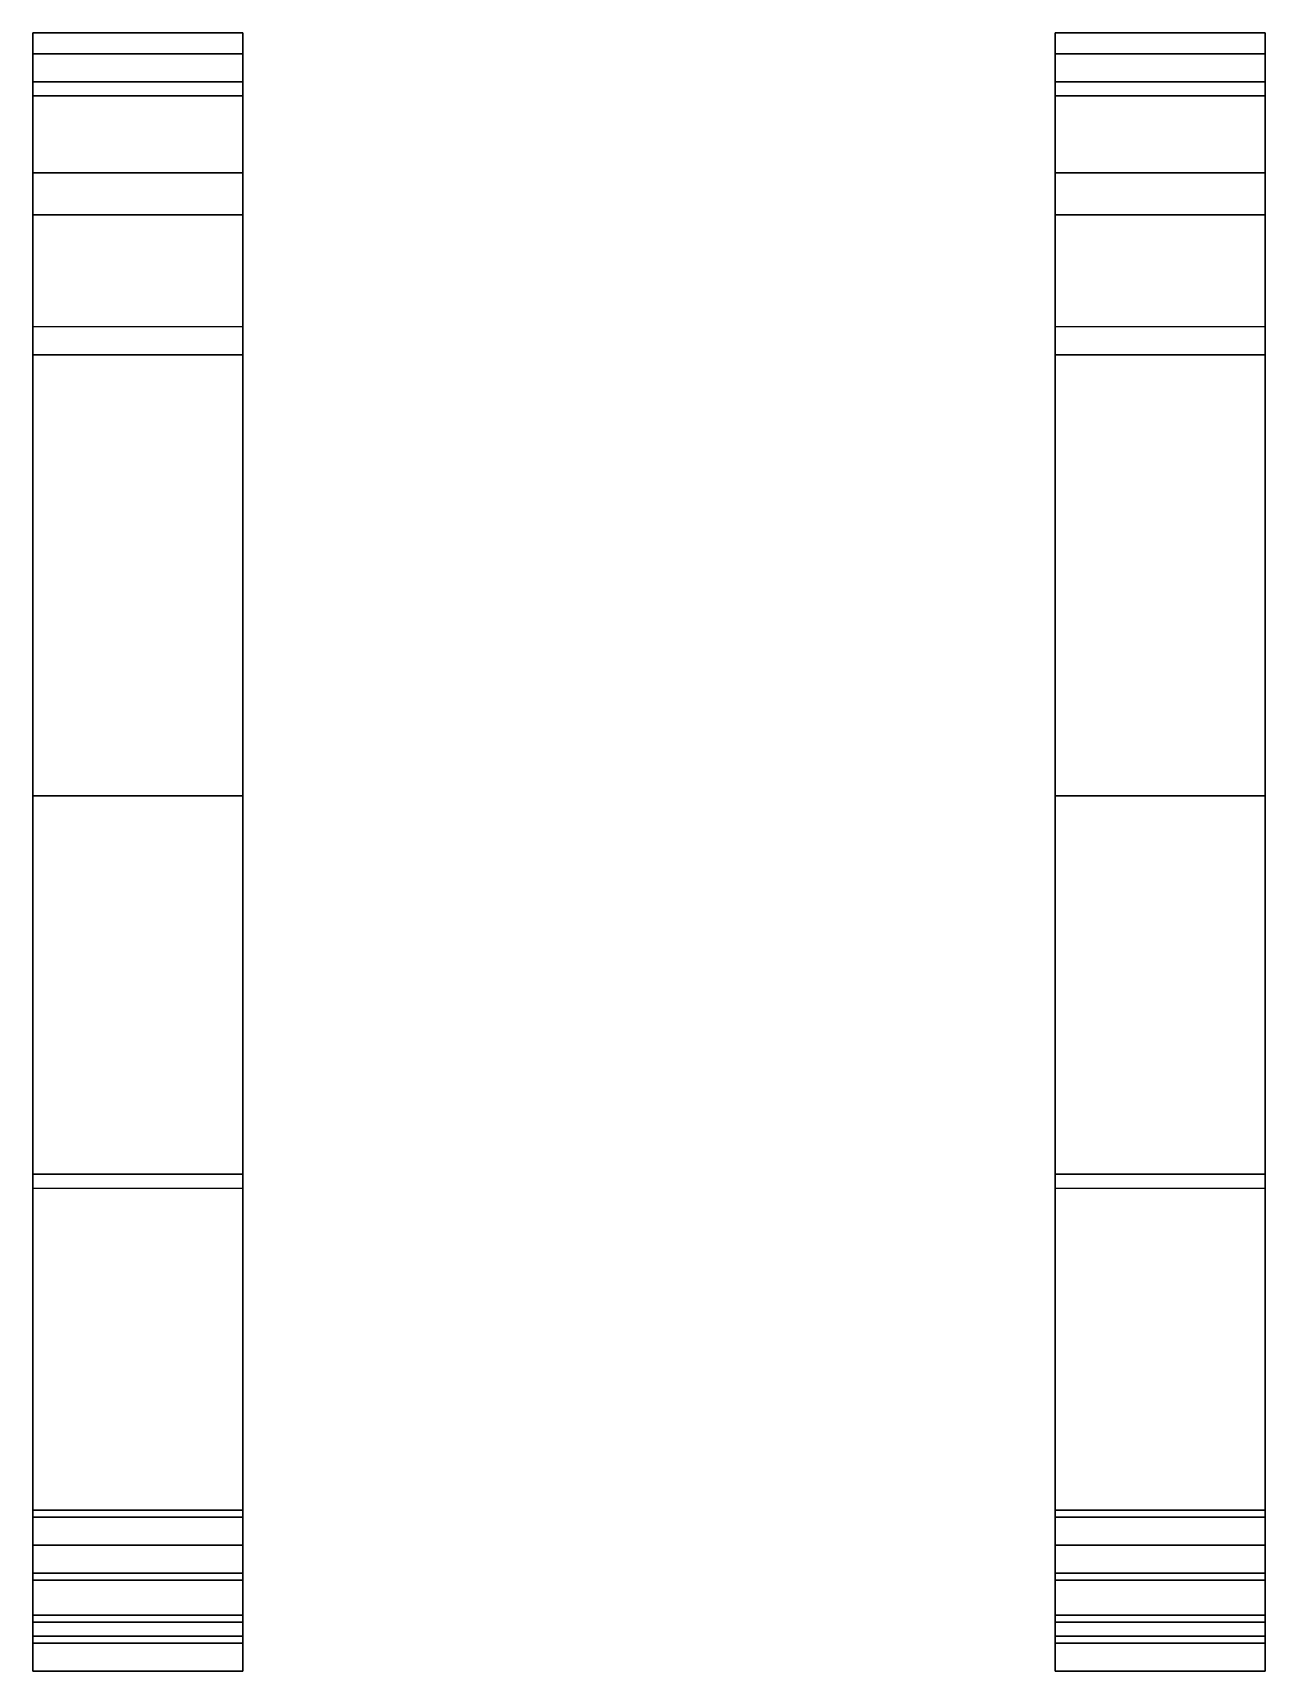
# Model space of a CAD drawing. Extents: x -0.88 to 0.88, y -0.12 to 2.22.
import ezdxf

# ---------------------------------------------------------------- set-up
doc = ezdxf.new("R2010")
doc.units = 0
doc.layers.add('TRACKS', color=3, linetype='CONTINUOUS')

msp = doc.modelspace()

# ---------------------------------------------------------------- linework, layer by layer
at = {"layer": 'TRACKS'}
for points in [[(-0.58, 2.15, 0.52), (-0.58, 2.22, 0.39), (-0.88, 2.22, 0.39), (-0.88, 2.15, 0.52)], [(-0.88, 2.15, 0.52), (-0.88, 2.22, 0.39), (-0.88, 2.19, 0.37), (-0.88, 2.13, 0.49)], [(-0.58, 2.22, 0.22), (-0.58, 2.15, 0.11), (-0.88, 2.15, 0.11), (-0.88, 2.22, 0.22)], [(-0.88, 2.22, 0.22), (-0.88, 2.15, 0.11), (-0.88, 2.13, 0.15), (-0.88, 2.19, 0.25)], [(-0.58, 2.22, 0.39), (-0.58, 2.22, 0.22), (-0.88, 2.22, 0.22), (-0.88, 2.22, 0.39)], [(-0.88, 2.22, 0.39), (-0.88, 2.22, 0.22), (-0.88, 2.19, 0.25), (-0.88, 2.19, 0.37)], [(-0.58, 2.19, 0.37), (-0.58, 2.22, 0.39), (-0.58, 2.15, 0.52), (-0.58, 2.13, 0.49)], [(-0.58, 2.13, 0.15), (-0.58, 2.15, 0.11), (-0.58, 2.22, 0.22), (-0.58, 2.19, 0.25)], [(-0.58, 2.19, 0.25), (-0.58, 2.22, 0.22), (-0.58, 2.22, 0.39), (-0.58, 2.19, 0.37)], [(0.58, 2.15, 0.52), (0.58, 2.22, 0.39), (0.58, 2.19, 0.37), (0.58, 2.13, 0.49)], [(0.88, 2.15, 0.52), (0.88, 2.22, 0.39), (0.58, 2.22, 0.39), (0.58, 2.15, 0.52)], [(0.58, 2.22, 0.39), (0.58, 2.22, 0.22), (0.58, 2.19, 0.25), (0.58, 2.19, 0.37)], [(0.88, 2.22, 0.39), (0.88, 2.22, 0.22), (0.58, 2.22, 0.22), (0.58, 2.22, 0.39)], [(0.58, 2.22, 0.22), (0.58, 2.15, 0.11), (0.58, 2.13, 0.15), (0.58, 2.19, 0.25)], [(0.88, 2.22, 0.22), (0.88, 2.15, 0.11), (0.58, 2.15, 0.11), (0.58, 2.22, 0.22)], [(0.88, 2.19, 0.37), (0.88, 2.22, 0.39), (0.88, 2.15, 0.52), (0.88, 2.13, 0.49)], [(0.88, 2.19, 0.25), (0.88, 2.22, 0.22), (0.88, 2.22, 0.39), (0.88, 2.19, 0.37)], [(0.88, 2.13, 0.15), (0.88, 2.15, 0.11), (0.88, 2.22, 0.22), (0.88, 2.19, 0.25)], [(-0.88, 2.13, 0.49), (-0.88, 2.19, 0.37), (-0.58, 2.19, 0.37), (-0.58, 2.13, 0.49)], [(-0.88, 2.19, 0.25), (-0.88, 2.13, 0.15), (-0.58, 2.13, 0.15), (-0.58, 2.19, 0.25)], [(-0.88, 2.19, 0.37), (-0.88, 2.19, 0.25), (-0.58, 2.19, 0.25), (-0.58, 2.19, 0.37)], [(0.58, 2.13, 0.49), (0.58, 2.19, 0.37), (0.88, 2.19, 0.37), (0.88, 2.13, 0.49)], [(0.58, 2.19, 0.37), (0.58, 2.19, 0.25), (0.88, 2.19, 0.25), (0.88, 2.19, 0.37)], [(0.58, 2.19, 0.25), (0.58, 2.13, 0.15), (0.88, 2.13, 0.15), (0.88, 2.19, 0.25)], [(-0.88, 2.15, 0.11), (-0.88, 2.02, 0.03), (-0.88, 2.02, 0.08), (-0.88, 2.13, 0.15)], [(-0.58, 2.15, 0.11), (-0.58, 2.02, 0.03), (-0.88, 2.02, 0.03), (-0.88, 2.15, 0.11)], [(-0.58, 1.96, 0.6), (-0.58, 2.15, 0.52), (-0.88, 2.15, 0.52), (-0.88, 1.96, 0.6)], [(-0.88, 1.96, 0.6), (-0.88, 2.15, 0.52), (-0.88, 2.13, 0.49), (-0.88, 1.96, 0.56)], [(-0.88, 2.13, 0.15), (-0.88, 2.02, 0.08), (-0.58, 2.02, 0.08), (-0.58, 2.13, 0.15)], [(-0.88, 1.96, 0.56), (-0.88, 2.13, 0.49), (-0.58, 2.13, 0.49), (-0.58, 1.96, 0.56)], [(-0.58, 2.02, 0.08), (-0.58, 2.02, 0.03), (-0.58, 2.15, 0.11), (-0.58, 2.13, 0.15)], [(-0.58, 2.13, 0.49), (-0.58, 2.15, 0.52), (-0.58, 1.96, 0.6), (-0.58, 1.96, 0.56)], [(0.88, 1.96, 0.6), (0.88, 2.15, 0.52), (0.58, 2.15, 0.52), (0.58, 1.96, 0.6)], [(0.58, 1.96, 0.6), (0.58, 2.15, 0.52), (0.58, 2.13, 0.49), (0.58, 1.96, 0.56)], [(0.88, 2.15, 0.11), (0.88, 2.02, 0.03), (0.58, 2.02, 0.03), (0.58, 2.15, 0.11)], [(0.58, 2.15, 0.11), (0.58, 2.02, 0.03), (0.58, 2.02, 0.08), (0.58, 2.13, 0.15)], [(0.58, 1.96, 0.56), (0.58, 2.13, 0.49), (0.88, 2.13, 0.49), (0.88, 1.96, 0.56)], [(0.58, 2.13, 0.15), (0.58, 2.02, 0.08), (0.88, 2.02, 0.08), (0.88, 2.13, 0.15)], [(0.88, 2.13, 0.49), (0.88, 2.15, 0.52), (0.88, 1.96, 0.6), (0.88, 1.96, 0.56)], [(0.88, 2.02, 0.08), (0.88, 2.02, 0.03), (0.88, 2.15, 0.11), (0.88, 2.13, 0.15)], [(-0.88, 2.02, 0.08), (-0.88, 1.76, 0.06), (-0.58, 1.76, 0.06), (-0.58, 2.02, 0.08)], [(-0.88, 2.02, 0.03), (-0.88, 1.8, 0.01), (-0.88, 1.76, 0.06), (-0.88, 2.02, 0.08)], [(-0.58, 2.02, 0.03), (-0.58, 1.8, 0.01), (-0.88, 1.8, 0.01), (-0.88, 2.02, 0.03)], [(-0.58, 1.76, 0.06), (-0.58, 1.8, 0.01), (-0.58, 2.02, 0.03), (-0.58, 2.02, 0.08)], [(0.58, 2.02, 0.08), (0.58, 1.76, 0.06), (0.88, 1.76, 0.06), (0.88, 2.02, 0.08)], [(0.58, 2.02, 0.03), (0.58, 1.8, 0.01), (0.58, 1.76, 0.06), (0.58, 2.02, 0.08)], [(0.88, 2.02, 0.03), (0.88, 1.8, 0.01), (0.58, 1.8, 0.01), (0.58, 2.02, 0.03)], [(0.88, 1.76, 0.06), (0.88, 1.8, 0.01), (0.88, 2.02, 0.03), (0.88, 2.02, 0.08)], [(-0.58, 1.13, 0.75), (-0.58, 1.96, 0.6), (-0.88, 1.96, 0.6), (-0.88, 1.13, 0.75)], [(-0.88, 1.13, 0.75), (-0.88, 1.96, 0.6), (-0.88, 1.96, 0.56), (-0.88, 1.13, 0.7)], [(-0.88, 1.13, 0.7), (-0.88, 1.96, 0.56), (-0.58, 1.96, 0.56), (-0.58, 1.13, 0.7)], [(-0.58, 1.96, 0.56), (-0.58, 1.96, 0.6), (-0.58, 1.13, 0.75), (-0.58, 1.13, 0.7)], [(0.58, 1.13, 0.75), (0.58, 1.96, 0.6), (0.58, 1.96, 0.56), (0.58, 1.13, 0.7)], [(0.88, 1.13, 0.75), (0.88, 1.96, 0.6), (0.58, 1.96, 0.6), (0.58, 1.13, 0.75)], [(0.58, 1.13, 0.7), (0.58, 1.96, 0.56), (0.88, 1.96, 0.56), (0.88, 1.13, 0.7)], [(0.88, 1.96, 0.56), (0.88, 1.96, 0.6), (0.88, 1.13, 0.75), (0.88, 1.13, 0.7)], [(-0.88, 1.8, 0.01), (-0.88, 0.57, 0.01), (-0.88, 0.59, 0.06), (-0.88, 1.76, 0.06)], [(-0.58, 0.59, 0.06), (-0.58, 0.57, 0.01), (-0.58, 1.8, 0.01), (-0.58, 1.76, 0.06)], [(0.58, 1.8, 0.01), (0.58, 0.57, 0.01), (0.58, 0.59, 0.06), (0.58, 1.76, 0.06)], [(0.88, 0.59, 0.06), (0.88, 0.57, 0.01), (0.88, 1.8, 0.01), (0.88, 1.76, 0.06)], [(-0.88, 1.76, 0.06), (-0.88, 0.59, 0.06), (-0.58, 0.59, 0.06), (-0.58, 1.76, 0.06)], [(0.58, 1.76, 0.06), (0.58, 0.59, 0.06), (0.88, 0.59, 0.06), (0.88, 1.76, 0.06)], [(-0.88, 0.11, 0.67), (-0.88, 1.13, 0.7), (-0.58, 1.13, 0.7), (-0.58, 0.11, 0.67)], [(-0.88, 0.1, 0.72), (-0.88, 1.13, 0.75), (-0.88, 1.13, 0.7), (-0.88, 0.11, 0.67)], [(-0.58, 0.1, 0.72), (-0.58, 1.13, 0.75), (-0.88, 1.13, 0.75), (-0.88, 0.1, 0.72)], [(-0.58, 1.13, 0.7), (-0.58, 1.13, 0.75), (-0.58, 0.1, 0.72), (-0.58, 0.11, 0.67)], [(0.58, 0.1, 0.72), (0.58, 1.13, 0.75), (0.58, 1.13, 0.7), (0.58, 0.11, 0.67)], [(0.88, 0.1, 0.72), (0.88, 1.13, 0.75), (0.58, 1.13, 0.75), (0.58, 0.1, 0.72)], [(0.58, 0.11, 0.67), (0.58, 1.13, 0.7), (0.88, 1.13, 0.7), (0.88, 0.11, 0.67)], [(0.88, 1.13, 0.7), (0.88, 1.13, 0.75), (0.88, 0.1, 0.72), (0.88, 0.11, 0.67)], [(-0.88, 0.57, 0.01), (-0.88, 0.01, 0.18), (-0.88, 0.06, 0.21), (-0.88, 0.59, 0.06)], [(-0.88, 0.59, 0.06), (-0.88, 0.06, 0.21), (-0.58, 0.06, 0.21), (-0.58, 0.59, 0.06)], [(-0.58, 0.06, 0.21), (-0.58, 0.01, 0.18), (-0.58, 0.57, 0.01), (-0.58, 0.59, 0.06)], [(0.58, 0.57, 0.01), (0.58, 0.01, 0.18), (0.58, 0.06, 0.21), (0.58, 0.59, 0.06)], [(0.58, 0.59, 0.06), (0.58, 0.06, 0.21), (0.88, 0.06, 0.21), (0.88, 0.59, 0.06)], [(0.88, 0.06, 0.21), (0.88, 0.01, 0.18), (0.88, 0.57, 0.01), (0.88, 0.59, 0.06)], [(-0.58, 0.57, 0.01), (-0.58, 0.01, 0.18), (-0.88, 0.01, 0.18), (-0.88, 0.57, 0.01)], [(0.88, 0.57, 0.01), (0.88, 0.01, 0.18), (0.58, 0.01, 0.18), (0.58, 0.57, 0.01)], [(-0.88, 0.01, 0.68), (-0.88, 0.1, 0.72), (-0.88, 0.11, 0.67), (-0.88, 0.02, 0.63)], [(-0.88, 0.02, 0.63), (-0.88, 0.11, 0.67), (-0.58, 0.11, 0.67), (-0.58, 0.02, 0.63)], [(-0.58, 0.01, 0.68), (-0.58, 0.1, 0.72), (-0.88, 0.1, 0.72), (-0.88, 0.01, 0.68)], [(-0.58, 0.11, 0.67), (-0.58, 0.1, 0.72), (-0.58, 0.01, 0.68), (-0.58, 0.02, 0.63)], [(0.58, 0.01, 0.68), (0.58, 0.1, 0.72), (0.58, 0.11, 0.67), (0.58, 0.02, 0.63)], [(0.58, 0.02, 0.63), (0.58, 0.11, 0.67), (0.88, 0.11, 0.67), (0.88, 0.02, 0.63)], [(0.88, 0.01, 0.68), (0.88, 0.1, 0.72), (0.58, 0.1, 0.72), (0.58, 0.01, 0.68)], [(0.88, 0.11, 0.67), (0.88, 0.1, 0.72), (0.88, 0.01, 0.68), (0.88, 0.02, 0.63)], [(-0.88, 0.01, 0.18), (-0.88, -0.07, 0.26), (-0.88, -0.04, 0.29), (-0.88, 0.06, 0.21)], [(-0.88, 0.06, 0.21), (-0.88, -0.04, 0.29), (-0.58, -0.04, 0.29), (-0.58, 0.06, 0.21)], [(-0.58, -0.04, 0.29), (-0.58, -0.07, 0.26), (-0.58, 0.01, 0.18), (-0.58, 0.06, 0.21)], [(0.58, 0.06, 0.21), (0.58, -0.04, 0.29), (0.88, -0.04, 0.29), (0.88, 0.06, 0.21)], [(0.58, 0.01, 0.18), (0.58, -0.07, 0.26), (0.58, -0.04, 0.29), (0.58, 0.06, 0.21)], [(0.88, -0.04, 0.29), (0.88, -0.07, 0.26), (0.88, 0.01, 0.18), (0.88, 0.06, 0.21)], [(-0.88, -0.08, 0.6), (-0.88, 0.01, 0.68), (-0.88, 0.02, 0.63), (-0.88, -0.05, 0.56)], [(-0.88, -0.05, 0.56), (-0.88, 0.02, 0.63), (-0.58, 0.02, 0.63), (-0.58, -0.05, 0.56)], [(-0.58, 0.01, 0.18), (-0.58, -0.07, 0.26), (-0.88, -0.07, 0.26), (-0.88, 0.01, 0.18)], [(-0.58, -0.08, 0.6), (-0.58, 0.01, 0.68), (-0.88, 0.01, 0.68), (-0.88, -0.08, 0.6)], [(-0.58, 0.02, 0.63), (-0.58, 0.01, 0.68), (-0.58, -0.08, 0.6), (-0.58, -0.05, 0.56)], [(0.58, -0.08, 0.6), (0.58, 0.01, 0.68), (0.58, 0.02, 0.63), (0.58, -0.05, 0.56)], [(0.58, -0.05, 0.56), (0.58, 0.02, 0.63), (0.88, 0.02, 0.63), (0.88, -0.05, 0.56)], [(0.88, 0.01, 0.18), (0.88, -0.07, 0.26), (0.58, -0.07, 0.26), (0.58, 0.01, 0.18)], [(0.88, -0.08, 0.6), (0.88, 0.01, 0.68), (0.58, 0.01, 0.68), (0.58, -0.08, 0.6)], [(0.88, 0.02, 0.63), (0.88, 0.01, 0.68), (0.88, -0.08, 0.6), (0.88, -0.05, 0.56)], [(-0.88, -0.07, 0.26), (-0.88, -0.12, 0.37), (-0.88, -0.08, 0.38), (-0.88, -0.04, 0.29)], [(-0.88, -0.04, 0.29), (-0.88, -0.08, 0.38), (-0.58, -0.08, 0.38), (-0.58, -0.04, 0.29)], [(-0.58, -0.08, 0.38), (-0.58, -0.12, 0.37), (-0.58, -0.07, 0.26), (-0.58, -0.04, 0.29)], [(0.58, -0.07, 0.26), (0.58, -0.12, 0.37), (0.58, -0.08, 0.38), (0.58, -0.04, 0.29)], [(0.58, -0.04, 0.29), (0.58, -0.08, 0.38), (0.88, -0.08, 0.38), (0.88, -0.04, 0.29)], [(0.88, -0.08, 0.38), (0.88, -0.12, 0.37), (0.88, -0.07, 0.26), (0.88, -0.04, 0.29)], [(-0.88, -0.12, 0.48), (-0.88, -0.08, 0.6), (-0.88, -0.05, 0.56), (-0.88, -0.08, 0.47)], [(-0.88, -0.08, 0.47), (-0.88, -0.05, 0.56), (-0.58, -0.05, 0.56), (-0.58, -0.08, 0.47)], [(-0.58, -0.07, 0.26), (-0.58, -0.12, 0.37), (-0.88, -0.12, 0.37), (-0.88, -0.07, 0.26)], [(-0.58, -0.05, 0.56), (-0.58, -0.08, 0.6), (-0.58, -0.12, 0.48), (-0.58, -0.08, 0.47)], [(0.58, -0.12, 0.48), (0.58, -0.08, 0.6), (0.58, -0.05, 0.56), (0.58, -0.08, 0.47)], [(0.58, -0.08, 0.47), (0.58, -0.05, 0.56), (0.88, -0.05, 0.56), (0.88, -0.08, 0.47)], [(0.88, -0.07, 0.26), (0.88, -0.12, 0.37), (0.58, -0.12, 0.37), (0.58, -0.07, 0.26)], [(0.88, -0.05, 0.56), (0.88, -0.08, 0.6), (0.88, -0.12, 0.48), (0.88, -0.08, 0.47)], [(-0.88, -0.08, 0.38), (-0.88, -0.08, 0.47), (-0.58, -0.08, 0.47), (-0.58, -0.08, 0.38)], [(-0.88, -0.12, 0.37), (-0.88, -0.12, 0.48), (-0.88, -0.08, 0.47), (-0.88, -0.08, 0.38)], [(-0.58, -0.08, 0.47), (-0.58, -0.12, 0.48), (-0.58, -0.12, 0.37), (-0.58, -0.08, 0.38)], [(0.58, -0.12, 0.37), (0.58, -0.12, 0.48), (0.58, -0.08, 0.47), (0.58, -0.08, 0.38)], [(0.58, -0.08, 0.38), (0.58, -0.08, 0.47), (0.88, -0.08, 0.47), (0.88, -0.08, 0.38)], [(0.88, -0.08, 0.47), (0.88, -0.12, 0.48), (0.88, -0.12, 0.37), (0.88, -0.08, 0.38)], [(-0.58, -0.12, 0.37), (-0.58, -0.12, 0.48), (-0.88, -0.12, 0.48), (-0.88, -0.12, 0.37)], [(0.88, -0.12, 0.37), (0.88, -0.12, 0.48), (0.58, -0.12, 0.48), (0.58, -0.12, 0.37)]]:
    msp.add_3dface(points, dxfattribs=at)

doc.saveas('drawing.dxf')
